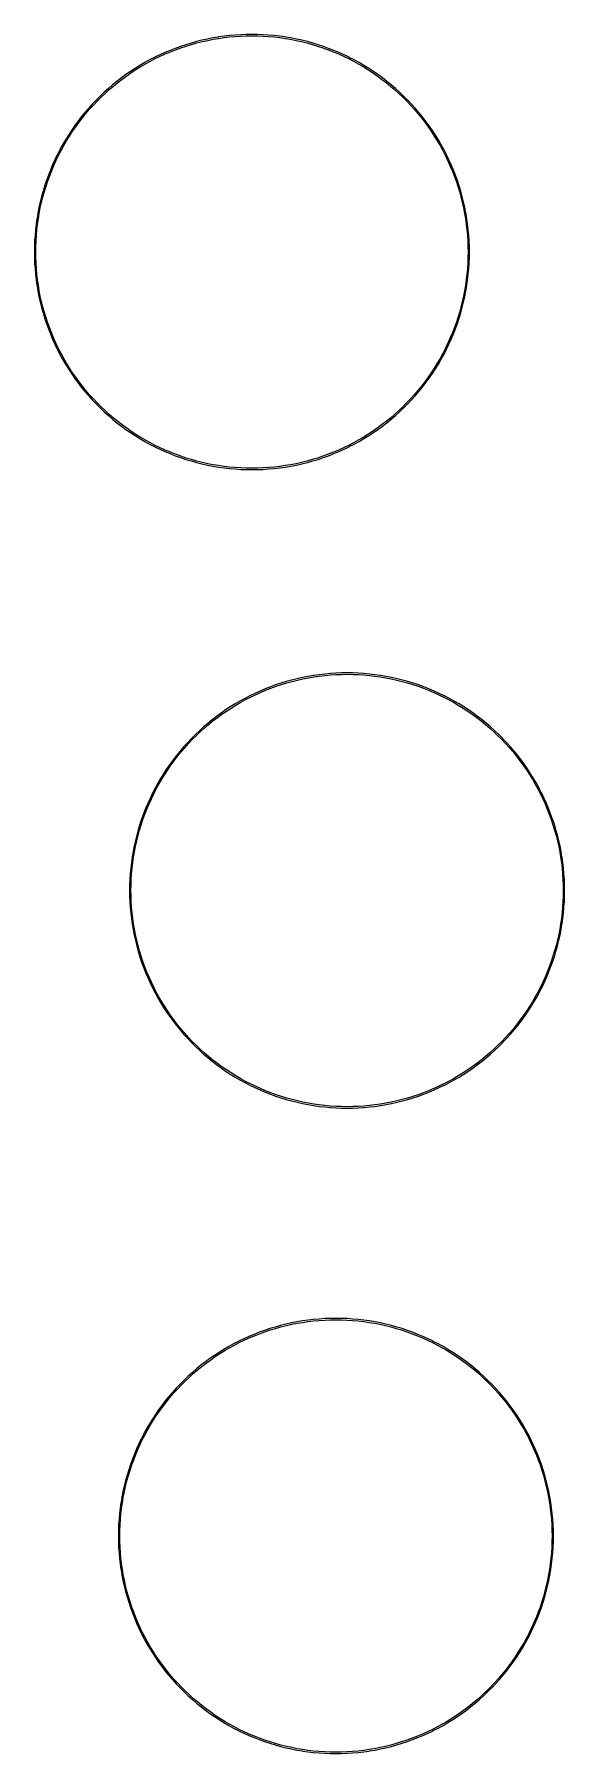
# Model space of a CAD drawing. Extents: x 6 to 66, y 0 to 129.
# Drawn here: x 31.16 to 34.89, y 14.46 to 26.55 of the extents above; entities that cross this region are included whole.
import ezdxf

# ---------------------------------------------------------------- set-up
doc = ezdxf.new("R2010")
doc.units = 0

msp = doc.modelspace()

# ---------------------------------------------------------------- linework, layer by layer
at = {"color": 34, "true_color": 0x008000}
for points in [[(32.64662, 26.54998, 0), (32.6075, 26.54846, 0), (32.56837, 26.54592, 0), (32.52926, 26.54236, 0), (32.49015, 26.53779, 0), (32.45129, 26.5322, 0), (32.44976, 26.53196, 0), (32.41115, 26.52561, 0), (32.37254, 26.51799, 0), (32.33419, 26.50935, 0), (32.29609, 26.49995, 0), (32.25824, 26.48954, 0), (32.22065, 26.47811, 0), (32.18331, 26.46566, 0), (32.14647, 26.4522, 0), (32.10991, 26.43798, 0), (32.07383, 26.42274, 0), (32.03802, 26.40648, 0), (32.00271, 26.38946, 0), (32.00134, 26.38876, 0), (31.96629, 26.37073, 0), (31.932, 26.35168, 0), (31.89796, 26.33186, 0), (31.86469, 26.31129, 0), (31.83167, 26.2897, 0), (31.79941, 26.26735, 0), (31.76766, 26.24423, 0), (31.73667, 26.22036, 0), (31.70619, 26.19547, 0), (31.67622, 26.17007, 0), (31.64726, 26.14365, 0), (31.61881, 26.11673, 0), (31.59087, 26.08879, 0), (31.58978, 26.08769, 0), (31.56285, 26.05924, 0), (31.53644, 26.03029, 0), (31.51104, 26.00031, 0), (31.48615, 25.96983, 0), (31.46227, 25.93885, 0), (31.43916, 25.9071, 0), (31.4168, 25.87484, 0), (31.39521, 25.84182, 0), (31.37464, 25.80854, 0), (31.35483, 25.77451, 0), (31.33578, 25.74022, 0), (31.33507, 25.73884, 0), (31.31774, 25.70517, 0), (31.31704, 25.70379, 0), (31.30002, 25.66848, 0), (31.28377, 25.63267, 0), (31.26853, 25.5966, 0), (31.2543, 25.56002, 0), (31.24084, 25.52319, 0), (31.22839, 25.48585, 0), (31.21696, 25.44826, 0), (31.20655, 25.41042, 0), (31.19715, 25.37232, 0), (31.18852, 25.33396, 0), (31.1809, 25.29535, 0), (31.18065, 25.29382, 0), (31.17455, 25.25675, 0), (31.1743, 25.25522, 0), (31.16872, 25.21635, 0), (31.16414, 25.17724, 0), (31.16059, 25.13812, 0), (31.15805, 25.099, 0), (31.15652, 25.05989, 0), (31.15602, 25.02052, 0), (31.15652, 24.98115, 0), (31.15805, 24.94203, 0), (31.16059, 24.90292, 0), (31.16414, 24.8638, 0), (31.16872, 24.82469, 0), (31.1743, 24.78582, 0), (31.17455, 24.78429, 0), (31.1809, 24.74568, 0), (31.18852, 24.70708, 0), (31.19715, 24.66872, 0), (31.20655, 24.63062, 0), (31.21696, 24.59278, 0), (31.22839, 24.55518, 0), (31.24084, 24.51785, 0), (31.2543, 24.48102, 0), (31.26853, 24.44444, 0), (31.28377, 24.40837, 0), (31.30002, 24.37256, 0), (31.31704, 24.33725, 0), (31.31774, 24.33587, 0), (31.33578, 24.30082, 0), (31.35483, 24.26653, 0), (31.37464, 24.23249, 0), (31.39521, 24.19922, 0), (31.4168, 24.1662, 0), (31.43916, 24.13394, 0), (31.46227, 24.10219, 0), (31.48615, 24.0712, 0), (31.51104, 24.04072, 0), (31.53644, 24.01075, 0), (31.56285, 23.9818, 0), (31.58978, 23.95335, 0), (31.59087, 23.95225, 0), (31.61881, 23.92431, 0), (31.64726, 23.89739, 0), (31.67622, 23.87097, 0), (31.70619, 23.84557, 0), (31.73667, 23.82068, 0), (31.76766, 23.7968, 0), (31.79941, 23.77369, 0), (31.83167, 23.75134, 0), (31.86469, 23.72975, 0), (31.89796, 23.70917, 0), (31.932, 23.68936, 0), (31.96629, 23.67031, 0), (32.00134, 23.65228, 0), (32.00271, 23.65157, 0), (32.03802, 23.63456, 0), (32.07383, 23.6183, 0), (32.10991, 23.60306, 0), (32.14647, 23.58884, 0), (32.18331, 23.57537, 0), (32.22065, 23.56293, 0), (32.25824, 23.5515, 0), (32.29609, 23.54108, 0), (32.33419, 23.53169, 0), (32.37254, 23.52305, 0), (32.41115, 23.51543, 0), (32.44976, 23.50908, 0), (32.45129, 23.50884, 0), (32.49015, 23.50325, 0), (32.52926, 23.49868, 0), (32.56837, 23.49512, 0), (32.6075, 23.49258, 0), (32.64662, 23.49106, 0), (32.68598, 23.49055, 0), (32.72535, 23.49106, 0), (32.76447, 23.49258, 0), (32.80359, 23.49512, 0), (32.8427, 23.49868, 0), (32.88181, 23.50325, 0), (32.92067, 23.50884, 0), (32.92221, 23.50908, 0), (32.96082, 23.51543, 0), (32.99942, 23.52305, 0), (33.03778, 23.53169, 0), (33.07588, 23.54108, 0), (33.11372, 23.5515, 0), (33.15132, 23.56293, 0), (33.18866, 23.57537, 0), (33.22549, 23.58884, 0), (33.26206, 23.60306, 0), (33.29813, 23.6183, 0), (33.33395, 23.63456, 0), (33.36925, 23.65157, 0), (33.37063, 23.65228, 0), (33.40567, 23.67031, 0), (33.43997, 23.68936, 0), (33.47401, 23.70917, 0), (33.50728, 23.72975, 0), (33.5403, 23.75134, 0), (33.57256, 23.77369, 0), (33.60431, 23.7968, 0), (33.6353, 23.82068, 0), (33.66578, 23.84557, 0), (33.69574, 23.87097, 0), (33.72471, 23.89739, 0), (33.75316, 23.92431, 0), (33.75425, 23.92541, 0), (33.78108, 23.95224, 0), (33.7811, 23.95225, 0), (33.78219, 23.95335, 0), (33.80912, 23.9818, 0), (33.83553, 24.01075, 0), (33.86093, 24.04072, 0), (33.88582, 24.0712, 0), (33.9097, 24.10219, 0), (33.93281, 24.13394, 0), (33.95517, 24.1662, 0), (33.97676, 24.19922, 0), (33.99733, 24.23249, 0), (34.01714, 24.26653, 0), (34.03619, 24.30082, 0), (34.05422, 24.33587, 0), (34.05493, 24.33725, 0), (34.07195, 24.37256, 0), (34.0882, 24.40837, 0), (34.10344, 24.44444, 0), (34.11766, 24.48102, 0), (34.13113, 24.51785, 0), (34.14358, 24.55518, 0), (34.155, 24.59278, 0), (34.16541, 24.63062, 0), (34.17481, 24.66872, 0), (34.18345, 24.70708, 0), (34.19107, 24.74568, 0), (34.19742, 24.78429, 0), (34.19767, 24.78582, 0), (34.20324, 24.82469, 0), (34.20783, 24.8638, 0), (34.21138, 24.90292, 0), (34.21392, 24.94203, 0), (34.21544, 24.98115, 0), (34.21595, 25.02052, 0), (34.21544, 25.05989, 0), (34.21392, 25.099, 0), (34.21138, 25.13812, 0), (34.20783, 25.17724, 0), (34.20324, 25.21635, 0), (34.19767, 25.25522, 0), (34.19742, 25.25675, 0), (34.19107, 25.29535, 0), (34.18345, 25.33396, 0), (34.17481, 25.37232, 0), (34.16541, 25.41042, 0), (34.155, 25.44826, 0), (34.14358, 25.48585, 0), (34.13113, 25.52319, 0), (34.11766, 25.56002, 0), (34.10344, 25.5966, 0), (34.0882, 25.63267, 0), (34.07195, 25.66848, 0), (34.05493, 25.70379, 0), (34.05422, 25.70517, 0), (34.0369, 25.73884, 0), (34.03619, 25.74022, 0), (34.01714, 25.77451, 0), (33.99733, 25.80854, 0), (33.97676, 25.84182, 0), (33.95517, 25.87484, 0), (33.93281, 25.9071, 0), (33.9097, 25.93885, 0), (33.88582, 25.96983, 0), (33.86093, 26.00031, 0), (33.83553, 26.03029, 0), (33.80912, 26.05924, 0), (33.78219, 26.08769, 0), (33.7811, 26.08879, 0), (33.75316, 26.11673, 0), (33.72471, 26.14365, 0), (33.69574, 26.17007, 0), (33.66578, 26.19547, 0), (33.6353, 26.22036, 0), (33.60431, 26.24423, 0), (33.57256, 26.26735, 0), (33.5403, 26.2897, 0), (33.50728, 26.31129, 0), (33.47401, 26.33186, 0), (33.43997, 26.35168, 0), (33.40567, 26.37073, 0), (33.37063, 26.38876, 0), (33.36925, 26.38946, 0), (33.33395, 26.40648, 0), (33.29813, 26.42274, 0), (33.26206, 26.43798, 0), (33.22549, 26.4522, 0), (33.18866, 26.46566, 0), (33.15132, 26.47811, 0), (33.11372, 26.48954, 0), (33.07588, 26.49995, 0), (33.03778, 26.50935, 0), (32.99942, 26.51799, 0), (32.96082, 26.52561, 0), (32.92221, 26.53196, 0), (32.92067, 26.5322, 0), (32.88181, 26.53779, 0), (32.8427, 26.54236, 0), (32.80359, 26.54592, 0), (32.76447, 26.54846, 0), (32.72535, 26.54998, 0), (32.68598, 26.55049, 0), (32.64662, 26.54998, 0)], [(32.76447, 23.50249, 0), (32.72535, 23.50096, 0), (32.68598, 23.50046, 0), (32.64662, 23.50096, 0), (32.6075, 23.50249, 0), (32.56837, 23.50503, 0), (32.52926, 23.50858, 0), (32.49015, 23.51316, 0), (32.45185, 23.51866, 0), (32.4142, 23.52485, 0), (32.3756, 23.53247, 0), (32.33724, 23.54111, 0), (32.29914, 23.55051, 0), (32.2613, 23.56092, 0), (32.2237, 23.57235, 0), (32.18636, 23.5848, 0), (32.14954, 23.59826, 0), (32.11296, 23.61248, 0), (32.0769, 23.62772, 0), (32.04108, 23.64398, 0), (32.00579, 23.661, 0), (31.97211, 23.67833, 0), (31.93782, 23.69738, 0), (31.90378, 23.71719, 0), (31.87051, 23.73776, 0), (31.83749, 23.75935, 0), (31.80523, 23.7817, 0), (31.77348, 23.80482, 0), (31.74249, 23.82869, 0), (31.71201, 23.85359, 0), (31.68204, 23.87899, 0), (31.65308, 23.9054, 0), (31.62464, 23.93233, 0), (31.59761, 23.95936, 0), (31.57087, 23.98762, 0), (31.54445, 24.01657, 0), (31.51905, 24.04655, 0), (31.49416, 24.07703, 0), (31.47028, 24.10801, 0), (31.44717, 24.13976, 0), (31.42482, 24.17202, 0), (31.40323, 24.20504, 0), (31.38265, 24.23832, 0), (31.36284, 24.27235, 0), (31.34379, 24.30664, 0), (31.32631, 24.34062, 0), (31.30944, 24.37562, 0), (31.29319, 24.41143, 0), (31.27795, 24.4475, 0), (31.26372, 24.48408, 0), (31.25026, 24.52091, 0), (31.23782, 24.55825, 0), (31.22639, 24.59584, 0), (31.21597, 24.63368, 0), (31.20657, 24.67178, 0), (31.19794, 24.71014, 0), (31.19032, 24.74875, 0), (31.18413, 24.78639, 0), (31.17862, 24.82469, 0), (31.17405, 24.8638, 0), (31.17049, 24.90292, 0), (31.16795, 24.94203, 0), (31.16643, 24.98115, 0), (31.16592, 25.02052, 0), (31.16643, 25.05989, 0), (31.16795, 25.099, 0), (31.17049, 25.13812, 0), (31.17405, 25.17724, 0), (31.17862, 25.21635, 0), (31.18412, 25.25458, 0), (31.19032, 25.29229, 0), (31.19794, 25.3309, 0), (31.20657, 25.36925, 0), (31.21597, 25.40735, 0), (31.22639, 25.4452, 0), (31.23782, 25.48279, 0), (31.25026, 25.52013, 0), (31.26372, 25.55696, 0), (31.27795, 25.59354, 0), (31.29319, 25.6296, 0), (31.30944, 25.66542, 0), (31.32631, 25.70042, 0), (31.34379, 25.7344, 0), (31.36284, 25.76869, 0), (31.38265, 25.80272, 0), (31.40323, 25.836, 0), (31.42482, 25.86902, 0), (31.44717, 25.90127, 0), (31.47028, 25.93302, 0), (31.49416, 25.96401, 0), (31.51905, 25.99449, 0), (31.54445, 26.02446, 0), (31.57087, 26.05342, 0), (31.59761, 26.08168, 0), (31.62464, 26.10871, 0), (31.65308, 26.13564, 0), (31.68204, 26.16205, 0), (31.71201, 26.18745, 0), (31.74249, 26.21234, 0), (31.77348, 26.23622, 0), (31.80523, 26.25933, 0), (31.83749, 26.28169, 0), (31.87051, 26.30328, 0), (31.90378, 26.32385, 0), (31.93782, 26.34366, 0), (31.97211, 26.36271, 0), (32.00578, 26.38004, 0), (32.04108, 26.39706, 0), (32.0769, 26.41332, 0), (32.11296, 26.42856, 0), (32.14954, 26.44278, 0), (32.18636, 26.45624, 0), (32.2237, 26.46869, 0), (32.2613, 26.48012, 0), (32.29914, 26.49053, 0), (32.33724, 26.49993, 0), (32.3756, 26.50857, 0), (32.4142, 26.51619, 0), (32.45136, 26.5223, 0), (32.49015, 26.52788, 0), (32.52926, 26.53245, 0), (32.56837, 26.53601, 0), (32.6075, 26.53855, 0), (32.64662, 26.54007, 0), (32.68598, 26.54058, 0), (32.72535, 26.54007, 0), (32.76447, 26.53855, 0), (32.80359, 26.53601, 0), (32.8427, 26.53245, 0), (32.88181, 26.52788, 0), (32.92067, 26.52229, 0), (32.95776, 26.51619, 0), (32.99637, 26.50857, 0), (33.03472, 26.49993, 0), (33.07282, 26.49053, 0), (33.11067, 26.48012, 0), (33.14826, 26.46869, 0), (33.1856, 26.45624, 0), (33.22243, 26.44278, 0), (33.259, 26.42856, 0), (33.29507, 26.41332, 0), (33.33088, 26.39706, 0), (33.36619, 26.38004, 0), (33.39985, 26.36271, 0), (33.43415, 26.34366, 0), (33.46819, 26.32385, 0), (33.50146, 26.30328, 0), (33.53448, 26.28169, 0), (33.56674, 26.25933, 0), (33.59849, 26.23622, 0), (33.62948, 26.21234, 0), (33.65996, 26.18745, 0), (33.68992, 26.16205, 0), (33.71889, 26.13564, 0), (33.74733, 26.10871, 0), (33.77436, 26.08168, 0), (33.8011, 26.05342, 0), (33.82752, 26.02446, 0), (33.85291, 25.99449, 0), (33.8778, 25.96401, 0), (33.90169, 25.93302, 0), (33.92479, 25.90127, 0), (33.94715, 25.86902, 0), (33.96873, 25.836, 0), (33.98932, 25.80272, 0), (34.00913, 25.76869, 0), (34.02818, 25.7344, 0), (34.04566, 25.70042, 0), (34.06253, 25.66542, 0), (34.07878, 25.6296, 0), (34.09402, 25.59354, 0), (34.10825, 25.55696, 0), (34.12171, 25.52013, 0), (34.13415, 25.48279, 0), (34.14558, 25.4452, 0), (34.156, 25.40735, 0), (34.1654, 25.36925, 0), (34.17403, 25.3309, 0), (34.18164, 25.29229, 0), (34.18778, 25.25504, 0), (34.19335, 25.21635, 0), (34.19792, 25.17724, 0), (34.20147, 25.13812, 0), (34.20402, 25.099, 0), (34.20554, 25.05989, 0), (34.20604, 25.02052, 0), (34.20554, 24.98115, 0), (34.20402, 24.94203, 0), (34.20147, 24.90292, 0), (34.19792, 24.8638, 0), (34.19335, 24.82469, 0), (34.18775, 24.78582, 0), (34.18164, 24.74875, 0), (34.17403, 24.71014, 0), (34.1654, 24.67178, 0), (34.156, 24.63368, 0), (34.14558, 24.59584, 0), (34.13415, 24.55825, 0), (34.12171, 24.52091, 0), (34.10825, 24.48408, 0), (34.09402, 24.4475, 0), (34.07878, 24.41143, 0), (34.06253, 24.37562, 0), (34.04566, 24.34062, 0), (34.02818, 24.30664, 0), (34.00913, 24.27235, 0), (33.98932, 24.23832, 0), (33.96873, 24.20504, 0), (33.94715, 24.17202, 0), (33.92479, 24.13976, 0), (33.90169, 24.10801, 0), (33.8778, 24.07703, 0), (33.85291, 24.04655, 0), (33.82752, 24.01657, 0), (33.8011, 23.98762, 0), (33.77418, 23.95917, 0), (33.74734, 23.93234, 0), (33.74733, 23.93233, 0), (33.71889, 23.9054, 0), (33.68992, 23.87899, 0), (33.65996, 23.85359, 0), (33.62948, 23.82869, 0), (33.59849, 23.80482, 0), (33.56674, 23.7817, 0), (33.53448, 23.75935, 0), (33.50146, 23.73776, 0), (33.46819, 23.71719, 0), (33.43415, 23.69738, 0), (33.39985, 23.67833, 0), (33.36618, 23.66099, 0), (33.33088, 23.64398, 0), (33.29507, 23.62772, 0), (33.259, 23.61248, 0), (33.22243, 23.59826, 0), (33.1856, 23.5848, 0), (33.14826, 23.57235, 0), (33.11067, 23.56092, 0), (33.07282, 23.55051, 0), (33.03472, 23.54111, 0), (32.99637, 23.53247, 0), (32.95776, 23.52485, 0), (32.92019, 23.51867, 0), (32.88181, 23.51316, 0), (32.8427, 23.50858, 0), (32.80359, 23.50503, 0), (32.76447, 23.50249, 0)], [(34.42245, 21.62804, 0), (34.394, 21.65496, 0), (34.36504, 21.68138, 0), (34.33507, 21.70678, 0), (34.30458, 21.73167, 0), (34.2736, 21.75555, 0), (34.24185, 21.77866, 0), (34.20959, 21.80101, 0), (34.17657, 21.8226, 0), (34.1433, 21.84318, 0), (34.10926, 21.86299, 0), (34.07497, 21.88204, 0), (34.03992, 21.90007, 0), (34.03853, 21.90078, 0), (34.00324, 21.91779, 0), (33.96741, 21.93405, 0), (33.93135, 21.94929, 0), (33.89477, 21.96351, 0), (33.85795, 21.97698, 0), (33.82061, 21.98942, 0), (33.78302, 22.00085, 0), (33.74517, 22.01127, 0), (33.70707, 22.02066, 0), (33.66872, 22.0293, 0), (33.63011, 22.03692, 0), (33.5915, 22.04327, 0), (33.58997, 22.04351, 0), (33.55111, 22.0491, 0), (33.51198, 22.05367, 0), (33.47288, 22.05723, 0), (33.43376, 22.05977, 0), (33.39465, 22.06129, 0), (33.35526, 22.0618, 0), (33.3159, 22.06129, 0), (33.27679, 22.05977, 0), (33.23767, 22.05723, 0), (33.19856, 22.05367, 0), (33.15943, 22.0491, 0), (33.12057, 22.04351, 0), (33.11905, 22.04327, 0), (33.08044, 22.03692, 0), (33.04182, 22.0293, 0), (33.00348, 22.02066, 0), (32.96538, 22.01127, 0), (32.92752, 22.00085, 0), (32.88994, 21.98942, 0), (32.8526, 21.97698, 0), (32.81577, 21.96351, 0), (32.7792, 21.94929, 0), (32.74313, 21.93405, 0), (32.70731, 21.91779, 0), (32.67201, 21.90078, 0), (32.67063, 21.90007, 0), (32.63557, 21.88204, 0), (32.60129, 21.86299, 0), (32.56725, 21.84318, 0), (32.53398, 21.8226, 0), (32.50096, 21.80101, 0), (32.4687, 21.77866, 0), (32.43695, 21.75555, 0), (32.40596, 21.73167, 0), (32.37548, 21.70678, 0), (32.3455, 21.68138, 0), (32.31655, 21.65496, 0), (32.2881, 21.62804, 0), (32.26016, 21.6001, 0), (32.25907, 21.599, 0), (32.23214, 21.57055, 0), (32.20573, 21.5416, 0), (32.18033, 21.51163, 0), (32.15544, 21.48115, 0), (32.13156, 21.45016, 0), (32.10845, 21.41841, 0), (32.08609, 21.38615, 0), (32.0645, 21.35313, 0), (32.04393, 21.31986, 0), (32.02412, 21.28582, 0), (32.00507, 21.25153, 0), (32.00436, 21.25015, 0), (31.98703, 21.21648, 0), (31.98633, 21.2151, 0), (31.96931, 21.17979, 0), (31.95306, 21.14398, 0), (31.93782, 21.10791, 0), (31.92359, 21.07133, 0), (31.91013, 21.0345, 0), (31.89768, 20.99717, 0), (31.88625, 20.95957, 0), (31.87584, 20.92173, 0), (31.87584, 20.92172, 0), (31.86644, 20.88363, 0), (31.85781, 20.84527, 0), (31.85019, 20.80667, 0), (31.84994, 20.80514, 0), (31.84384, 20.76805, 0), (31.84359, 20.76653, 0), (31.83801, 20.72767, 0), (31.83343, 20.68855, 0), (31.82988, 20.64943, 0), (31.82734, 20.61032, 0), (31.82581, 20.5712, 0), (31.82531, 20.53183, 0), (31.82581, 20.49246, 0), (31.82734, 20.45335, 0), (31.82988, 20.41423, 0), (31.83343, 20.37511, 0), (31.83801, 20.33599, 0), (31.84359, 20.29714, 0), (31.84384, 20.2956, 0), (31.85019, 20.257, 0), (31.85781, 20.21839, 0), (31.86644, 20.18002, 0), (31.87584, 20.14192, 0), (31.88625, 20.10409, 0), (31.89768, 20.0665, 0), (31.91013, 20.02916, 0), (31.92359, 19.99233, 0), (31.93782, 19.95574, 0), (31.95306, 19.91968, 0), (31.96931, 19.88387, 0), (31.98633, 19.84856, 0), (31.98703, 19.84718, 0), (32.00507, 19.81213, 0), (32.02412, 19.77784, 0), (32.04393, 19.74381, 0), (32.0645, 19.71052, 0), (32.08609, 19.67751, 0), (32.10845, 19.64525, 0), (32.13156, 19.61349, 0), (32.15544, 19.58251, 0), (32.18033, 19.55204, 0), (32.20573, 19.52206, 0), (32.23214, 19.49311, 0), (32.25907, 19.46465, 0), (32.2881, 19.43562, 0), (32.31655, 19.4087, 0), (32.3455, 19.38228, 0), (32.37548, 19.35688, 0), (32.40596, 19.33199, 0), (32.43695, 19.30812, 0), (32.4687, 19.285, 0), (32.50096, 19.26265, 0), (32.53398, 19.24106, 0), (32.56725, 19.22049, 0), (32.60129, 19.20066, 0), (32.63557, 19.18161, 0), (32.67063, 19.16359, 0), (32.67201, 19.16289, 0), (32.70731, 19.14586, 0), (32.74313, 19.12961, 0), (32.7792, 19.11437, 0), (32.81577, 19.10015, 0), (32.8526, 19.08669, 0), (32.88994, 19.07424, 0), (32.92752, 19.06281, 0), (32.96538, 19.05239, 0), (33.00348, 19.043, 0), (33.04182, 19.03436, 0), (33.08044, 19.02674, 0), (33.08111, 19.02663, 0), (33.11905, 19.02039, 0), (33.12057, 19.02015, 0), (33.15943, 19.01456, 0), (33.19856, 19.00998, 0), (33.23767, 19.00643, 0), (33.27679, 19.00388, 0), (33.3159, 19.00237, 0), (33.35526, 19.00186, 0), (33.39465, 19.00237, 0), (33.43376, 19.00388, 0), (33.47288, 19.00643, 0), (33.51198, 19.00998, 0), (33.55111, 19.01456, 0), (33.58997, 19.02015, 0), (33.5915, 19.02039, 0), (33.62944, 19.02663, 0), (33.63011, 19.02674, 0), (33.66872, 19.03436, 0), (33.70707, 19.043, 0), (33.74517, 19.05239, 0), (33.78302, 19.06281, 0), (33.82061, 19.07424, 0), (33.85795, 19.08669, 0), (33.89477, 19.10015, 0), (33.93135, 19.11437, 0), (33.96741, 19.12961, 0), (34.00324, 19.14586, 0), (34.03853, 19.16289, 0), (34.03992, 19.16359, 0), (34.07497, 19.18161, 0), (34.10926, 19.20066, 0), (34.1433, 19.22049, 0), (34.17657, 19.24106, 0), (34.20959, 19.26265, 0), (34.24185, 19.285, 0), (34.2736, 19.30812, 0), (34.30458, 19.33199, 0), (34.33507, 19.35688, 0), (34.36504, 19.38228, 0), (34.394, 19.4087, 0), (34.42245, 19.43562, 0), (34.45039, 19.46356, 0), (34.45147, 19.46465, 0), (34.4784, 19.49311, 0), (34.50482, 19.52206, 0), (34.53022, 19.55204, 0), (34.55511, 19.58251, 0), (34.57898, 19.61349, 0), (34.6021, 19.64525, 0), (34.62446, 19.67751, 0), (34.64605, 19.71052, 0), (34.66662, 19.74381, 0), (34.68643, 19.77784, 0), (34.70548, 19.81213, 0), (34.72352, 19.84718, 0), (34.72422, 19.84856, 0), (34.74124, 19.88387, 0), (34.75742, 19.91955, 0), (34.75748, 19.91968, 0), (34.77273, 19.95574, 0), (34.78696, 19.99233, 0), (34.80042, 20.02916, 0), (34.81286, 20.0665, 0), (34.8243, 20.10409, 0), (34.83471, 20.14192, 0), (34.84411, 20.18002, 0), (34.85273, 20.21839, 0), (34.86036, 20.257, 0), (34.8667, 20.2956, 0), (34.86696, 20.29714, 0), (34.87254, 20.33599, 0), (34.87712, 20.37511, 0), (34.88067, 20.41423, 0), (34.88321, 20.45335, 0), (34.88474, 20.49246, 0), (34.88524, 20.53183, 0), (34.88474, 20.5712, 0), (34.88321, 20.61032, 0), (34.88067, 20.64943, 0), (34.87712, 20.68855, 0), (34.87254, 20.72767, 0), (34.86696, 20.76653, 0), (34.8667, 20.76805, 0), (34.86061, 20.80514, 0), (34.86036, 20.80667, 0), (34.85273, 20.84527, 0), (34.84411, 20.88363, 0), (34.83471, 20.92172, 0), (34.83471, 20.92173, 0), (34.8243, 20.95957, 0), (34.81286, 20.99717, 0), (34.80042, 21.0345, 0), (34.78696, 21.07133, 0), (34.77273, 21.10791, 0), (34.75748, 21.14398, 0), (34.74124, 21.17979, 0), (34.72422, 21.2151, 0), (34.72352, 21.21648, 0), (34.70619, 21.25015, 0), (34.70548, 21.25153, 0), (34.68643, 21.28582, 0), (34.66662, 21.31986, 0), (34.64605, 21.35313, 0), (34.62446, 21.38615, 0), (34.6021, 21.41841, 0), (34.57898, 21.45016, 0), (34.55511, 21.48115, 0), (34.53022, 21.51163, 0), (34.50482, 21.5416, 0), (34.4784, 21.57055, 0), (34.45147, 21.599, 0), (34.45039, 21.6001, 0), (34.42245, 21.62804, 0)], [(33.43376, 19.0138, 0), (33.39465, 19.01228, 0), (33.35526, 19.01176, 0), (33.3159, 19.01228, 0), (33.27679, 19.0138, 0), (33.23767, 19.01634, 0), (33.19856, 19.0199, 0), (33.15943, 19.02447, 0), (33.12073, 19.03004, 0), (33.0835, 19.03616, 0), (33.04489, 19.04378, 0), (33.00654, 19.05242, 0), (32.96844, 19.06182, 0), (32.93059, 19.07223, 0), (32.893, 19.08365, 0), (32.85566, 19.09611, 0), (32.81883, 19.10957, 0), (32.78226, 19.12379, 0), (32.74619, 19.13903, 0), (32.71038, 19.15529, 0), (32.67507, 19.17231, 0), (32.64139, 19.18964, 0), (32.60711, 19.20869, 0), (32.57307, 19.2285, 0), (32.5398, 19.24907, 0), (32.50678, 19.27066, 0), (32.47452, 19.29301, 0), (32.44277, 19.31613, 0), (32.41178, 19.34001, 0), (32.3813, 19.36489, 0), (32.35132, 19.3903, 0), (32.32237, 19.4167, 0), (32.29393, 19.44363, 0), (32.26674, 19.47083, 0), (32.24016, 19.49893, 0), (32.21374, 19.52789, 0), (32.18833, 19.55786, 0), (32.16344, 19.58833, 0), (32.13957, 19.61933, 0), (32.11645, 19.65108, 0), (32.09411, 19.68333, 0), (32.07251, 19.71634, 0), (32.05194, 19.74963, 0), (32.03213, 19.78366, 0), (32.01308, 19.81795, 0), (31.9956, 19.85193, 0), (31.97873, 19.88693, 0), (31.96248, 19.92275, 0), (31.94724, 19.95881, 0), (31.93301, 19.99539, 0), (31.91955, 20.03221, 0), (31.90711, 20.06956, 0), (31.89568, 20.10715, 0), (31.88526, 20.145, 0), (31.87586, 20.1831, 0), (31.86723, 20.22145, 0), (31.85961, 20.26006, 0), (31.85343, 20.29764, 0), (31.84791, 20.33599, 0), (31.84334, 20.37511, 0), (31.83978, 20.41423, 0), (31.83724, 20.45335, 0), (31.83572, 20.49246, 0), (31.83521, 20.53183, 0), (31.83572, 20.5712, 0), (31.83724, 20.61032, 0), (31.83978, 20.64943, 0), (31.84334, 20.68855, 0), (31.84791, 20.72767, 0), (31.85342, 20.76596, 0), (31.85961, 20.8036, 0), (31.86723, 20.84221, 0), (31.87586, 20.88056, 0), (31.88526, 20.91866, 0), (31.89568, 20.95651, 0), (31.90711, 20.9941, 0), (31.91955, 21.03144, 0), (31.93301, 21.06827, 0), (31.94724, 21.10485, 0), (31.96248, 21.14092, 0), (31.97873, 21.17673, 0), (31.9956, 21.21173, 0), (32.01308, 21.24571, 0), (32.03213, 21.28, 0), (32.05194, 21.31403, 0), (32.07251, 21.34731, 0), (32.09411, 21.38033, 0), (32.11645, 21.41259, 0), (32.13957, 21.44434, 0), (32.16344, 21.47532, 0), (32.18833, 21.5058, 0), (32.21374, 21.53578, 0), (32.24016, 21.56473, 0), (32.2669, 21.59299, 0), (32.29393, 21.62002, 0), (32.32237, 21.64695, 0), (32.35132, 21.67336, 0), (32.3813, 21.69876, 0), (32.41178, 21.72366, 0), (32.44277, 21.74753, 0), (32.47452, 21.77065, 0), (32.50678, 21.793, 0), (32.5398, 21.81459, 0), (32.57307, 21.83516, 0), (32.60711, 21.85497, 0), (32.64139, 21.87402, 0), (32.67507, 21.89135, 0), (32.71038, 21.90837, 0), (32.74619, 21.92463, 0), (32.78226, 21.93987, 0), (32.81883, 21.95409, 0), (32.85566, 21.96755, 0), (32.893, 21.98, 0), (32.93059, 21.99143, 0), (32.96844, 22.00184, 0), (33.00654, 22.01124, 0), (33.04489, 22.01988, 0), (33.0835, 22.0275, 0), (33.12121, 22.0337, 0), (33.15943, 22.03919, 0), (33.19856, 22.04377, 0), (33.23767, 22.04732, 0), (33.27679, 22.04986, 0), (33.3159, 22.05139, 0), (33.35526, 22.05189, 0), (33.39465, 22.05139, 0), (33.43376, 22.04986, 0), (33.47288, 22.04732, 0), (33.51198, 22.04377, 0), (33.55111, 22.03919, 0), (33.58941, 22.03369, 0), (33.62704, 22.0275, 0), (33.66566, 22.01988, 0), (33.704, 22.01124, 0), (33.7421, 22.00184, 0), (33.77996, 21.99143, 0), (33.81754, 21.98, 0), (33.85488, 21.96755, 0), (33.89172, 21.95409, 0), (33.92828, 21.93987, 0), (33.96436, 21.92463, 0), (34.00016, 21.90837, 0), (34.03548, 21.89135, 0), (34.06915, 21.87402, 0), (34.10344, 21.85497, 0), (34.13747, 21.83516, 0), (34.17075, 21.81459, 0), (34.20377, 21.793, 0), (34.23603, 21.77065, 0), (34.26778, 21.74753, 0), (34.29876, 21.72366, 0), (34.32925, 21.69876, 0), (34.35922, 21.67336, 0), (34.38818, 21.64695, 0), (34.41662, 21.62002, 0), (34.44365, 21.59299, 0), (34.47039, 21.56473, 0), (34.49681, 21.53578, 0), (34.52221, 21.5058, 0), (34.5471, 21.47532, 0), (34.57098, 21.44434, 0), (34.59409, 21.41259, 0), (34.61643, 21.38033, 0), (34.63803, 21.34731, 0), (34.65861, 21.31403, 0), (34.67842, 21.28, 0), (34.69747, 21.24571, 0), (34.71479, 21.21204, 0), (34.73182, 21.17673, 0), (34.74807, 21.14092, 0), (34.7633, 21.10485, 0), (34.77754, 21.06827, 0), (34.79099, 21.03144, 0), (34.80344, 20.9941, 0), (34.81487, 20.95651, 0), (34.82529, 20.91866, 0), (34.83469, 20.88056, 0), (34.84332, 20.84221, 0), (34.85094, 20.8036, 0), (34.85713, 20.76596, 0), (34.86264, 20.72767, 0), (34.86721, 20.68855, 0), (34.87077, 20.64943, 0), (34.8733, 20.61032, 0), (34.87483, 20.5712, 0), (34.87534, 20.53183, 0), (34.87483, 20.49246, 0), (34.8733, 20.45335, 0), (34.87077, 20.41423, 0), (34.86721, 20.37511, 0), (34.86264, 20.33599, 0), (34.85712, 20.29764, 0), (34.85094, 20.26006, 0), (34.84332, 20.22145, 0), (34.83469, 20.1831, 0), (34.82529, 20.145, 0), (34.81487, 20.10715, 0), (34.80344, 20.06956, 0), (34.79099, 20.03221, 0), (34.77754, 19.99539, 0), (34.7633, 19.95881, 0), (34.74807, 19.92275, 0), (34.73182, 19.88693, 0), (34.71479, 19.85163, 0), (34.69747, 19.81795, 0), (34.67842, 19.78366, 0), (34.65861, 19.74963, 0), (34.63803, 19.71634, 0), (34.61643, 19.68333, 0), (34.59409, 19.65108, 0), (34.57098, 19.61933, 0), (34.5471, 19.58833, 0), (34.52221, 19.55786, 0), (34.49681, 19.52789, 0), (34.47039, 19.49893, 0), (34.44381, 19.47083, 0), (34.41662, 19.44363, 0), (34.38818, 19.4167, 0), (34.35922, 19.3903, 0), (34.32925, 19.36489, 0), (34.29876, 19.34001, 0), (34.26778, 19.31613, 0), (34.23603, 19.29301, 0), (34.20377, 19.27066, 0), (34.17075, 19.24907, 0), (34.13747, 19.2285, 0), (34.10344, 19.20869, 0), (34.06915, 19.18964, 0), (34.03547, 19.17231, 0), (34.00016, 19.15529, 0), (33.96436, 19.13903, 0), (33.92828, 19.12379, 0), (33.89172, 19.10957, 0), (33.85488, 19.09611, 0), (33.81754, 19.08365, 0), (33.77996, 19.07223, 0), (33.7421, 19.06182, 0), (33.704, 19.05242, 0), (33.66566, 19.04378, 0), (33.62704, 19.03616, 0), (33.58989, 19.03005, 0), (33.55111, 19.02447, 0), (33.51198, 19.0199, 0), (33.47288, 19.01634, 0), (33.43376, 19.0138, 0)], [(33.23742, 17.52358, 0), (33.1983, 17.52206, 0), (33.15919, 17.51952, 0), (33.12007, 17.51596, 0), (33.08095, 17.51138, 0), (33.04209, 17.5058, 0), (33.04056, 17.50556, 0), (33.00195, 17.49921, 0), (32.96335, 17.49158, 0), (32.92499, 17.48295, 0), (32.88689, 17.47356, 0), (32.84905, 17.46314, 0), (32.81145, 17.4517, 0), (32.77412, 17.43927, 0), (32.73729, 17.4258, 0), (32.70071, 17.41158, 0), (32.66464, 17.39633, 0), (32.62883, 17.38008, 0), (32.59352, 17.36307, 0), (32.59214, 17.36236, 0), (32.55709, 17.34433, 0), (32.52279, 17.32528, 0), (32.48876, 17.30547, 0), (32.45548, 17.28489, 0), (32.42246, 17.2633, 0), (32.39021, 17.24095, 0), (32.35846, 17.21784, 0), (32.32747, 17.19396, 0), (32.29699, 17.16907, 0), (32.26702, 17.14367, 0), (32.23807, 17.11724, 0), (32.20962, 17.09033, 0), (32.18058, 17.06129, 0), (32.15366, 17.03284, 0), (32.12724, 17.00388, 0), (32.10184, 16.97392, 0), (32.07694, 16.94344, 0), (32.05307, 16.91245, 0), (32.02996, 16.8807, 0), (32.00761, 16.84844, 0), (31.98602, 16.81542, 0), (31.96544, 16.78215, 0), (31.94563, 16.74811, 0), (31.92658, 16.71381, 0), (31.92588, 16.71244, 0), (31.90855, 16.67877, 0), (31.90784, 16.67739, 0), (31.89083, 16.64208, 0), (31.87457, 16.60626, 0), (31.85933, 16.5702, 0), (31.84511, 16.53362, 0), (31.83164, 16.49679, 0), (31.8192, 16.45946, 0), (31.80777, 16.42185, 0), (31.79735, 16.38402, 0), (31.78796, 16.34592, 0), (31.77932, 16.30755, 0), (31.7717, 16.26896, 0), (31.76535, 16.23035, 0), (31.76511, 16.22882, 0), (31.75952, 16.18996, 0), (31.75495, 16.15083, 0), (31.75139, 16.11171, 0), (31.74885, 16.07261, 0), (31.74733, 16.03349, 0), (31.74682, 15.99412, 0), (31.74733, 15.95475, 0), (31.74885, 15.91564, 0), (31.75139, 15.87652, 0), (31.75495, 15.8374, 0), (31.75952, 15.79829, 0), (31.76511, 15.75942, 0), (31.76535, 15.75789, 0), (31.7717, 15.71929, 0), (31.77932, 15.68068, 0), (31.78796, 15.64232, 0), (31.79735, 15.60422, 0), (31.80777, 15.56638, 0), (31.8192, 15.52879, 0), (31.83164, 15.49145, 0), (31.84511, 15.45462, 0), (31.85933, 15.41804, 0), (31.87457, 15.38197, 0), (31.89083, 15.34616, 0), (31.90784, 15.31085, 0), (31.90855, 15.30947, 0), (31.92658, 15.27442, 0), (31.94563, 15.24013, 0), (31.96544, 15.2061, 0), (31.98602, 15.17282, 0), (32.00761, 15.1398, 0), (32.02996, 15.10754, 0), (32.05307, 15.07579, 0), (32.07694, 15.04481, 0), (32.10184, 15.01433, 0), (32.12724, 14.98435, 0), (32.12726, 14.98433, 0), (32.15366, 14.9554, 0), (32.15369, 14.95537, 0), (32.18058, 14.92695, 0), (32.20962, 14.89791, 0), (32.23807, 14.87099, 0), (32.26702, 14.84457, 0), (32.29699, 14.81917, 0), (32.32747, 14.79428, 0), (32.35846, 14.77041, 0), (32.39021, 14.74729, 0), (32.42246, 14.72494, 0), (32.45548, 14.70335, 0), (32.48876, 14.68278, 0), (32.52279, 14.66296, 0), (32.55709, 14.64391, 0), (32.59214, 14.62588, 0), (32.59352, 14.62518, 0), (32.62883, 14.60816, 0), (32.66464, 14.5919, 0), (32.70071, 14.57666, 0), (32.73729, 14.56244, 0), (32.77412, 14.54898, 0), (32.81145, 14.53653, 0), (32.84905, 14.5251, 0), (32.88689, 14.51469, 0), (32.92499, 14.50529, 0), (32.96335, 14.49665, 0), (33.00195, 14.48903, 0), (33.04056, 14.48268, 0), (33.04209, 14.48244, 0), (33.08095, 14.47685, 0), (33.12007, 14.47228, 0), (33.15919, 14.46872, 0), (33.1983, 14.46618, 0), (33.23742, 14.46466, 0), (33.27679, 14.46415, 0), (33.31616, 14.46466, 0), (33.35526, 14.46618, 0), (33.39439, 14.46872, 0), (33.43351, 14.47228, 0), (33.47262, 14.47685, 0), (33.51149, 14.48244, 0), (33.51301, 14.48268, 0), (33.55162, 14.48903, 0), (33.59023, 14.49665, 0), (33.62859, 14.50529, 0), (33.66669, 14.51469, 0), (33.70453, 14.5251, 0), (33.74212, 14.53653, 0), (33.77946, 14.54898, 0), (33.81629, 14.56244, 0), (33.85287, 14.57666, 0), (33.88894, 14.5919, 0), (33.92475, 14.60816, 0), (33.96006, 14.62518, 0), (33.96144, 14.62588, 0), (33.99649, 14.64391, 0), (34.03078, 14.66296, 0), (34.06481, 14.68278, 0), (34.09809, 14.70335, 0), (34.13111, 14.72494, 0), (34.16337, 14.74729, 0), (34.19512, 14.77041, 0), (34.2261, 14.79428, 0), (34.25658, 14.81917, 0), (34.28656, 14.84457, 0), (34.31551, 14.87099, 0), (34.34396, 14.89791, 0), (34.37189, 14.92585, 0), (34.37299, 14.92695, 0), (34.39989, 14.95537, 0), (34.39992, 14.9554, 0), (34.42632, 14.98433, 0), (34.42634, 14.98435, 0), (34.45174, 15.01433, 0), (34.47663, 15.04481, 0), (34.5005, 15.07579, 0), (34.52362, 15.10754, 0), (34.54596, 15.1398, 0), (34.56756, 15.17282, 0), (34.58813, 15.2061, 0), (34.60795, 15.24013, 0), (34.627, 15.27442, 0), (34.64503, 15.30947, 0), (34.64573, 15.31085, 0), (34.66275, 15.34616, 0), (34.67901, 15.38197, 0), (34.69424, 15.41804, 0), (34.70847, 15.45462, 0), (34.72193, 15.49145, 0), (34.73438, 15.52879, 0), (34.74581, 15.56638, 0), (34.75622, 15.60422, 0), (34.76562, 15.64232, 0), (34.77426, 15.68068, 0), (34.78188, 15.71929, 0), (34.78823, 15.75789, 0), (34.78846, 15.75942, 0), (34.79406, 15.79829, 0), (34.79863, 15.8374, 0), (34.80219, 15.87652, 0), (34.80473, 15.91564, 0), (34.80625, 15.95475, 0), (34.80675, 15.99412, 0), (34.80625, 16.03349, 0), (34.80473, 16.07261, 0), (34.80219, 16.11171, 0), (34.79863, 16.15083, 0), (34.79406, 16.18996, 0), (34.78846, 16.22882, 0), (34.78823, 16.23035, 0), (34.78188, 16.26896, 0), (34.77426, 16.30755, 0), (34.76562, 16.34592, 0), (34.75622, 16.38402, 0), (34.74581, 16.42185, 0), (34.73438, 16.45946, 0), (34.72193, 16.49679, 0), (34.70847, 16.53362, 0), (34.69424, 16.5702, 0), (34.67901, 16.60626, 0), (34.66275, 16.64208, 0), (34.64573, 16.67739, 0), (34.64503, 16.67877, 0), (34.627, 16.71381, 0), (34.60795, 16.74811, 0), (34.58813, 16.78215, 0), (34.56756, 16.81542, 0), (34.54596, 16.84844, 0), (34.52362, 16.8807, 0), (34.5005, 16.91245, 0), (34.47663, 16.94344, 0), (34.45174, 16.97392, 0), (34.42634, 17.00388, 0), (34.39992, 17.03284, 0), (34.37299, 17.06129, 0), (34.34396, 17.09033, 0), (34.31551, 17.11724, 0), (34.28656, 17.14367, 0), (34.25658, 17.16907, 0), (34.2261, 17.19396, 0), (34.19512, 17.21784, 0), (34.16337, 17.24095, 0), (34.13111, 17.2633, 0), (34.09809, 17.28489, 0), (34.06481, 17.30547, 0), (34.03078, 17.32528, 0), (33.99649, 17.34433, 0), (33.96144, 17.36236, 0), (33.96006, 17.36307, 0), (33.92475, 17.38008, 0), (33.88894, 17.39633, 0), (33.85287, 17.41158, 0), (33.81629, 17.4258, 0), (33.77946, 17.43927, 0), (33.74212, 17.4517, 0), (33.70453, 17.46314, 0), (33.66669, 17.47356, 0), (33.62859, 17.48295, 0), (33.59023, 17.49158, 0), (33.55162, 17.49921, 0), (33.51301, 17.50556, 0), (33.51149, 17.5058, 0), (33.47262, 17.51138, 0), (33.43351, 17.51596, 0), (33.39439, 17.51952, 0), (33.35526, 17.52206, 0), (33.31616, 17.52358, 0), (33.27679, 17.52409, 0), (33.23742, 17.52358, 0)], [(33.35526, 14.47609, 0), (33.31616, 14.47457, 0), (33.27679, 14.47406, 0), (33.23742, 14.47457, 0), (33.1983, 14.47609, 0), (33.15919, 14.47863, 0), (33.12007, 14.48219, 0), (33.08095, 14.48676, 0), (33.04209, 14.49235, 0), (33.00502, 14.49845, 0), (32.96641, 14.50607, 0), (32.92805, 14.51471, 0), (32.88995, 14.52411, 0), (32.85211, 14.53452, 0), (32.81452, 14.54595, 0), (32.77718, 14.5584, 0), (32.74035, 14.57186, 0), (32.70377, 14.58608, 0), (32.6677, 14.60132, 0), (32.63189, 14.61758, 0), (32.59659, 14.6346, 0), (32.56291, 14.65193, 0), (32.52861, 14.67098, 0), (32.49459, 14.69079, 0), (32.4613, 14.71136, 0), (32.42828, 14.73295, 0), (32.39603, 14.75531, 0), (32.36428, 14.77842, 0), (32.3333, 14.8023, 0), (32.30281, 14.82719, 0), (32.27284, 14.85259, 0), (32.24389, 14.879, 0), (32.21544, 14.90593, 0), (32.1886, 14.93277, 0), (32.16167, 14.96122, 0), (32.13526, 14.99018, 0), (32.10985, 15.02015, 0), (32.08496, 15.05063, 0), (32.06109, 15.08162, 0), (32.03797, 15.11337, 0), (32.01562, 15.14562, 0), (31.99403, 15.17864, 0), (31.97346, 15.21192, 0), (31.95365, 15.24595, 0), (31.9346, 15.28024, 0), (31.91727, 15.31392, 0), (31.90025, 15.34922, 0), (31.88399, 15.38504, 0), (31.86875, 15.4211, 0), (31.85453, 15.45768, 0), (31.84107, 15.49451, 0), (31.82862, 15.53185, 0), (31.81719, 15.56944, 0), (31.80678, 15.60729, 0), (31.79738, 15.64539, 0), (31.78874, 15.68374, 0), (31.78112, 15.72235, 0), (31.77492, 15.76005, 0), (31.76943, 15.79829, 0), (31.76485, 15.8374, 0), (31.7613, 15.87652, 0), (31.75876, 15.91564, 0), (31.75723, 15.95475, 0), (31.75673, 15.99412, 0), (31.75723, 16.03349, 0), (31.75876, 16.07261, 0), (31.7613, 16.11171, 0), (31.76485, 16.15083, 0), (31.76943, 16.18996, 0), (31.77493, 16.22826, 0), (31.78112, 16.26589, 0), (31.78874, 16.3045, 0), (31.79738, 16.34286, 0), (31.80678, 16.38096, 0), (31.81719, 16.4188, 0), (31.82862, 16.45639, 0), (31.84107, 16.49373, 0), (31.85453, 16.53056, 0), (31.86875, 16.56713, 0), (31.88399, 16.60321, 0), (31.90025, 16.63901, 0), (31.91726, 16.67432, 0), (31.9346, 16.70799, 0), (31.95365, 16.74229, 0), (31.97346, 16.77631, 0), (31.99403, 16.8096, 0), (32.01562, 16.84262, 0), (32.03797, 16.87488, 0), (32.06109, 16.90663, 0), (32.08496, 16.93761, 0), (32.10985, 16.96809, 0), (32.13526, 16.99806, 0), (32.16167, 17.02702, 0), (32.18843, 17.05529, 0), (32.21544, 17.08231, 0), (32.24389, 17.10924, 0), (32.27284, 17.13564, 0), (32.30281, 17.16105, 0), (32.3333, 17.18594, 0), (32.36428, 17.20982, 0), (32.39603, 17.23294, 0), (32.42828, 17.25528, 0), (32.4613, 17.27687, 0), (32.49459, 17.29745, 0), (32.52861, 17.31726, 0), (32.56291, 17.33631, 0), (32.59658, 17.35363, 0), (32.63189, 17.37066, 0), (32.6677, 17.38692, 0), (32.70377, 17.40215, 0), (32.74035, 17.41638, 0), (32.77718, 17.42983, 0), (32.81452, 17.44229, 0), (32.85211, 17.45372, 0), (32.88995, 17.46413, 0), (32.92805, 17.47353, 0), (32.96641, 17.48217, 0), (33.00502, 17.48979, 0), (33.04257, 17.49597, 0), (33.08095, 17.50148, 0), (33.12007, 17.50606, 0), (33.15919, 17.5096, 0), (33.1983, 17.51214, 0), (33.23742, 17.51368, 0), (33.27679, 17.51418, 0), (33.31616, 17.51368, 0), (33.35526, 17.51214, 0), (33.39439, 17.5096, 0), (33.43351, 17.50606, 0), (33.47262, 17.50148, 0), (33.51086, 17.49599, 0), (33.54856, 17.48979, 0), (33.58717, 17.48217, 0), (33.62552, 17.47353, 0), (33.66362, 17.46413, 0), (33.70147, 17.45372, 0), (33.73906, 17.44229, 0), (33.7764, 17.42983, 0), (33.81322, 17.41638, 0), (33.84981, 17.40215, 0), (33.88586, 17.38692, 0), (33.92169, 17.37066, 0), (33.95698, 17.35363, 0), (33.99067, 17.33631, 0), (34.02496, 17.31726, 0), (34.05899, 17.29745, 0), (34.09227, 17.27687, 0), (34.12529, 17.25528, 0), (34.15753, 17.23294, 0), (34.18929, 17.20982, 0), (34.22028, 17.18594, 0), (34.25076, 17.16105, 0), (34.28073, 17.13564, 0), (34.30969, 17.10924, 0), (34.33814, 17.08231, 0), (34.36533, 17.05511, 0), (34.39191, 17.02702, 0), (34.41832, 16.99806, 0), (34.44372, 16.96809, 0), (34.46861, 16.93761, 0), (34.49248, 16.90663, 0), (34.5156, 16.87488, 0), (34.53796, 16.84262, 0), (34.55955, 16.8096, 0), (34.58012, 16.77631, 0), (34.59993, 16.74229, 0), (34.61898, 16.70799, 0), (34.63632, 16.67432, 0), (34.65332, 16.63901, 0), (34.66959, 16.60321, 0), (34.68483, 16.56713, 0), (34.69905, 16.53056, 0), (34.71251, 16.49373, 0), (34.72496, 16.45639, 0), (34.73639, 16.4188, 0), (34.7468, 16.38096, 0), (34.7562, 16.34286, 0), (34.76484, 16.3045, 0), (34.77246, 16.26589, 0), (34.77857, 16.22874, 0), (34.78414, 16.18996, 0), (34.78872, 16.15083, 0), (34.79228, 16.11171, 0), (34.79482, 16.07261, 0), (34.79634, 16.03349, 0), (34.79685, 15.99412, 0), (34.79634, 15.95475, 0), (34.79482, 15.91564, 0), (34.79228, 15.87652, 0), (34.78872, 15.8374, 0), (34.78414, 15.79829, 0), (34.77856, 15.75942, 0), (34.77246, 15.72235, 0), (34.76484, 15.68374, 0), (34.7562, 15.64539, 0), (34.7468, 15.60729, 0), (34.73639, 15.56944, 0), (34.72496, 15.53185, 0), (34.71251, 15.49451, 0), (34.69905, 15.45768, 0), (34.68483, 15.4211, 0), (34.66959, 15.38504, 0), (34.65332, 15.34922, 0), (34.63631, 15.31392, 0), (34.61898, 15.28024, 0), (34.59993, 15.24595, 0), (34.58012, 15.21192, 0), (34.55955, 15.17864, 0), (34.53796, 15.14562, 0), (34.5156, 15.11337, 0), (34.49248, 15.08162, 0), (34.46861, 15.05063, 0), (34.44372, 15.02015, 0), (34.41832, 14.99018, 0), (34.39191, 14.96122, 0), (34.36515, 14.93295, 0), (34.33813, 14.90592, 0), (34.30969, 14.879, 0), (34.28073, 14.85259, 0), (34.25076, 14.82719, 0), (34.22028, 14.8023, 0), (34.18929, 14.77842, 0), (34.15753, 14.75531, 0), (34.12529, 14.73295, 0), (34.09227, 14.71136, 0), (34.05899, 14.69079, 0), (34.02496, 14.67098, 0), (33.99067, 14.65193, 0), (33.95699, 14.6346, 0), (33.95698, 14.6346, 0), (33.92169, 14.61758, 0), (33.88586, 14.60132, 0), (33.84981, 14.58608, 0), (33.81322, 14.57186, 0), (33.7764, 14.5584, 0), (33.73906, 14.54595, 0), (33.70147, 14.53452, 0), (33.66362, 14.52411, 0), (33.62552, 14.51471, 0), (33.58717, 14.50607, 0), (33.54856, 14.49845, 0), (33.51133, 14.49233, 0), (33.47262, 14.48676, 0), (33.43351, 14.48219, 0), (33.39439, 14.47863, 0), (33.35526, 14.47609, 0)]]:
    msp.add_polyline3d(points, close=True, dxfattribs=at)

doc.saveas('drawing.dxf')
